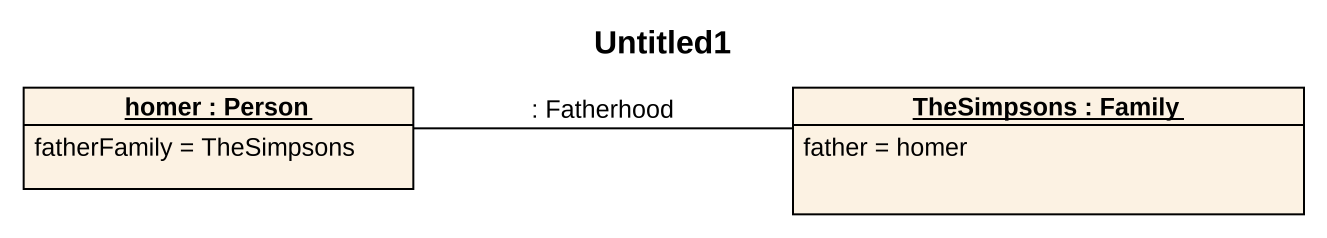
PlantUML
@startuml
title Untitled1
hide circle
hide empty members
object "homer : Person" as homer {
  fatherFamily = TheSimpsons
}
object "TheSimpsons : Family" as TheSimpsons {
  father = homer
}
homer -right- TheSimpsons : : Fatherhood
@enduml
